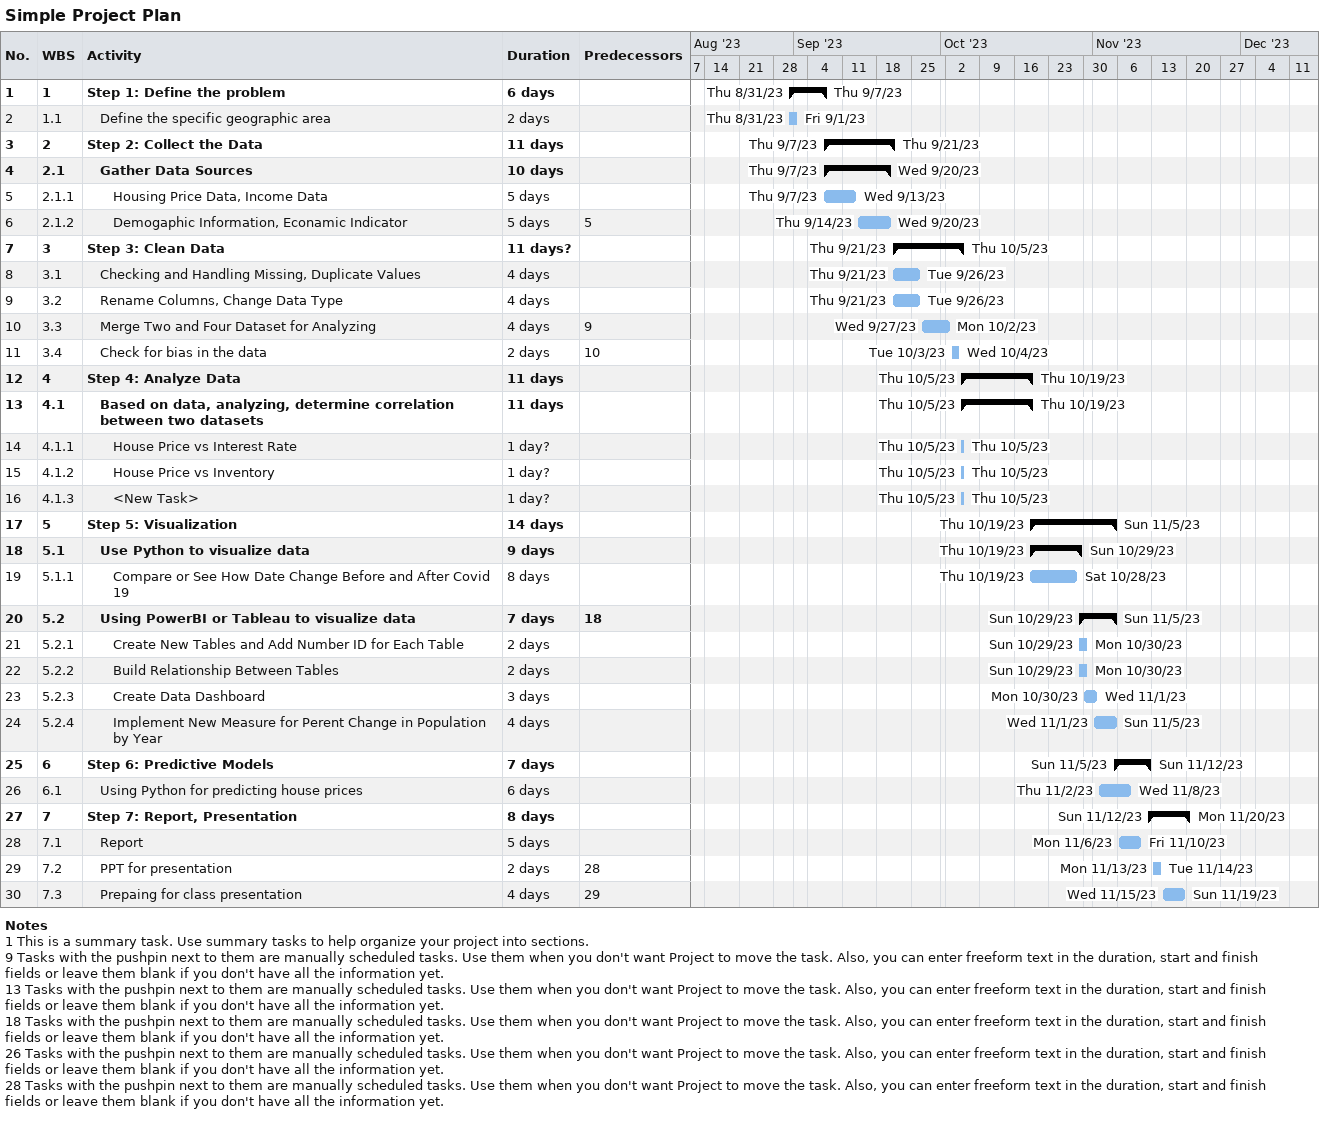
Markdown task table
Simple Project Plan

| ID | WBS | Task | Duration | Start | Finish | Predecessors |
|---|---|---|---|---|---|---|
| 1 | 1 | **Step 1: Define the problem** | 6d | 2023-08-31 | 2023-09-07 |  |
| 2 | 1.1 | Define the specific geographic area | 2d | 2023-08-31 | 2023-09-01 |  |
| 3 | 2 | **Step 2: Collect the Data** | 11d | 2023-09-07 | 2023-09-21 |  |
| 4 | 2.1 | **Gather Data Sources** | 10d | 2023-09-07 | 2023-09-20 |  |
| 5 | 2.1.1 | Housing Price Data, Income Data | 5d | 2023-09-07 | 2023-09-13 |  |
| 6 | 2.1.2 | Demogaphic Information, Econamic Indicator | 5d | 2023-09-14 | 2023-09-20 | 5 |
| 7 | 3 | **Step 3: Clean Data** | 11d? | 2023-09-21 | 2023-10-05 |  |
| 8 | 3.1 | Checking and Handling Missing, Duplicate Values | 4d | 2023-09-21 | 2023-09-26 |  |
| 9 | 3.2 | Rename Columns, Change Data Type | 4d | 2023-09-21 | 2023-09-26 |  |
| 10 | 3.3 | Merge Two and Four Dataset for Analyzing | 4d | 2023-09-27 | 2023-10-02 | 9 |
| 11 | 3.4 | Check for bias in the data | 2d | 2023-10-03 | 2023-10-04 | 10 |
| 12 | 4 | **Step 4: Analyze Data** | 11d | 2023-10-05 | 2023-10-19 |  |
| 13 | 4.1 | **Based on data, analyzing, determine correlation between two datasets** | 11d | 2023-10-05 | 2023-10-19 |  |
| 14 | 4.1.1 | House Price vs Interest Rate | 1d? | 2023-10-05 | 2023-10-05 |  |
| 15 | 4.1.2 | House Price vs Inventory | 1d? | 2023-10-05 | 2023-10-05 |  |
| 16 | 4.1.3 | <New Task> | 1d? | 2023-10-05 | 2023-10-05 |  |
| 17 | 5 | **Step 5: Visualization** | 14d | 2023-10-19 | 2023-11-05 |  |
| 18 | 5.1 | **Use Python to visualize data** | 9d | 2023-10-19 | 2023-10-29 |  |
| 19 | 5.1.1 | Compare or See How Date Change Before and After Covid 19 | 8d | 2023-10-19 | 2023-10-28 |  |
| 20 | 5.2 | **Using PowerBI or Tableau to visualize data** | 7d | 2023-10-29 | 2023-11-05 | 18 |
| 21 | 5.2.1 | Create New Tables and Add Number ID for Each Table | 2d | 2023-10-29 | 2023-10-30 |  |
| 22 | 5.2.2 | Build Relationship Between Tables | 2d | 2023-10-29 | 2023-10-30 |  |
| 23 | 5.2.3 | Create Data Dashboard | 3d | 2023-10-30 | 2023-11-01 |  |
| 24 | 5.2.4 | Implement New Measure for Perent Change in Population by Year | 4d | 2023-11-01 | 2023-11-05 |  |
| 25 | 6 | **Step 6: Predictive Models** | 7d | 2023-11-05 | 2023-11-12 |  |
| 26 | 6.1 | Using Python for predicting house prices | 6d | 2023-11-02 | 2023-11-08 |  |
| 27 | 7 | **Step 7: Report, Presentation** | 8d | 2023-11-12 | 2023-11-20 |  |
| 28 | 7.1 | Report | 5d | 2023-11-06 | 2023-11-10 |  |
| 29 | 7.2 | PPT for presentation | 2d | 2023-11-13 | 2023-11-14 | 28 |
| 30 | 7.3 | Prepaing for class presentation | 4d | 2023-11-15 | 2023-11-19 | 29 |

Notes
- 1: This is a summary task. Use summary tasks to help organize your project into sections.
- 9: Tasks with the pushpin next to them are manually scheduled tasks. Use them when you don't want Project to move the task. Also, you can enter freeform text in the duration, start and finish fields or leave them blank if you don't have all the information yet.
- 13: Tasks with the pushpin next to them are manually scheduled tasks. Use them when you don't want Project to move the task. Also, you can enter freeform text in the duration, start and finish fields or leave them blank if you don't have all the information yet.
- 18: Tasks with the pushpin next to them are manually scheduled tasks. Use them when you don't want Project to move the task. Also, you can enter freeform text in the duration, start and finish fields or leave them blank if you don't have all the information yet.
- 26: Tasks with the pushpin next to them are manually scheduled tasks. Use them when you don't want Project to move the task. Also, you can enter freeform text in the duration, start and finish fields or leave them blank if you don't have all the information yet.
- 28: Tasks with the pushpin next to them are manually scheduled tasks. Use them when you don't want Project to move the task. Also, you can enter freeform text in the duration, start and finish fields or leave them blank if you don't have all the information yet.
